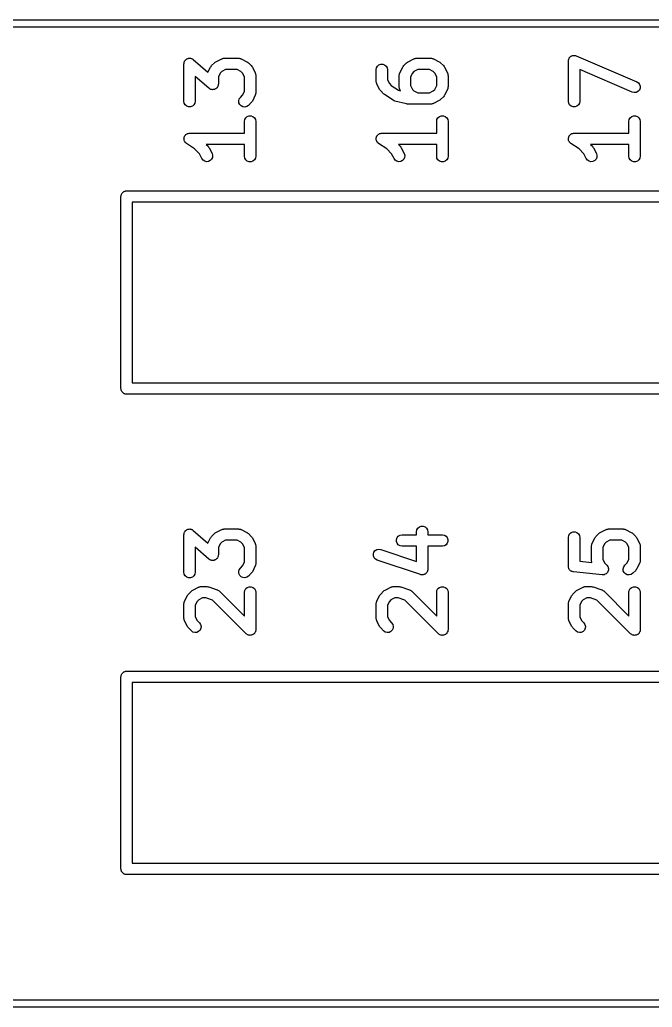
# Model space of a CAD drawing. Extents: x 93.8 to 153.2, y -121.7 to -73.6.
# Drawn here: x 137.4 to 145.76, y -86.66 to -73.61 of the extents above; entities that cross this region are included whole.
import ezdxf

# ---------------------------------------------------------------- set-up
doc = ezdxf.new("R2010")
doc.units = 0
doc.header["$MEASUREMENT"] = 0
doc.layers.add('BLACK', color=7, linetype='CONTINUOUS')

msp = doc.modelspace()

# ---------------------------------------------------------------- linework, layer by layer
at = {"layer": 'Black'}
for p, q in [((120.65, -73.61), (152.4, -73.61)), ((152.35, -73.71), (120.7, -73.71)), ((139.583, -74.1503), (139.585, -74.1453)), ((139.585, -74.1453), (139.591, -74.1406)), ((139.591, -74.1406), (139.596, -74.135)), ((139.596, -74.135), (139.601, -74.1322)), ((139.601, -74.1322), (139.605, -74.1285)), ((139.605, -74.1285), (139.612, -74.126)), ((139.612, -74.126), (139.619, -74.1225)), ((139.619, -74.1225), (139.624, -74.1216)), ((139.624, -74.1216), (139.63, -74.1196)), ((139.63, -74.1196), (139.637, -74.1196)), ((139.637, -74.1196), (139.644, -74.1185)), ((139.644, -74.1185), (139.65, -74.1196)), ((139.65, -74.1196), (139.656, -74.1196)), ((139.656, -74.1196), (139.663, -74.1221)), ((139.663, -74.1221), (139.67, -74.1235)), ((139.67, -74.1235), (139.675, -74.1265)), ((139.675, -74.1265), (139.68, -74.1285)), ((139.68, -74.1285), (139.686, -74.1332)), ((139.686, -74.1332), (139.692, -74.137)), ((139.692, -74.137), (139.884, -74.305)), ((139.99, -74.1645), (140.067, -74.1264)), ((140.067, -74.1264), (140.071, -74.1252)), ((140.071, -74.1252), (140.074, -74.123)), ((140.074, -74.123), (140.083, -74.1215)), ((140.083, -74.1215), (140.091, -74.119)), ((140.091, -74.119), (140.096, -74.1192)), ((140.096, -74.1192), (140.1, -74.1185)), ((140.1, -74.1185), (140.291, -74.1185)), ((140.291, -74.1185), (140.295, -74.1192)), ((140.295, -74.1192), (140.299, -74.119)), ((140.299, -74.119), (140.308, -74.1215)), ((140.308, -74.1215), (140.316, -74.123)), ((140.316, -74.123), (140.32, -74.1252)), ((140.32, -74.1252), (140.324, -74.1264)), ((140.324, -74.1264), (140.4, -74.1645)), ((142.53, -74.1645), (142.607, -74.1264)), ((142.607, -74.1264), (142.611, -74.1252)), ((142.611, -74.1252), (142.614, -74.123)), ((142.614, -74.123), (142.623, -74.1215)), ((142.623, -74.1215), (142.631, -74.119)), ((142.631, -74.119), (142.636, -74.1192)), ((142.636, -74.1192), (142.64, -74.1185)), ((142.64, -74.1185), (142.831, -74.1185)), ((142.831, -74.1185), (142.835, -74.1192)), ((142.835, -74.1192), (142.839, -74.119)), ((142.839, -74.119), (142.848, -74.1215)), ((142.848, -74.1215), (142.856, -74.123)), ((142.856, -74.123), (142.86, -74.1252)), ((142.86, -74.1252), (142.864, -74.1264)), ((142.864, -74.1264), (142.94, -74.1645)), ((144.649, -74.1469), (144.65, -74.1383)), ((144.65, -74.1383), (144.652, -74.1341)), ((144.652, -74.1297), (144.657, -74.1223)), ((144.652, -74.1341), (144.652, -74.1297)), ((144.657, -74.1223), (144.66, -74.1143)), ((144.66, -74.1143), (144.663, -74.111)), ((144.663, -74.111), (144.665, -74.1072)), ((144.665, -74.1072), (144.672, -74.1016)), ((144.672, -74.1016), (144.678, -74.0953)), ((144.678, -74.0953), (144.682, -74.0933)), ((144.682, -74.0933), (144.685, -74.0904)), ((144.685, -74.0904), (144.694, -74.0875)), ((144.694, -74.0875), (144.701, -74.0836)), ((144.701, -74.0836), (144.706, -74.0831)), ((144.706, -74.0831), (144.71, -74.0815)), ((144.71, -74.0815), (144.719, -74.0815)), ((144.719, -74.0815), (144.727, -74.0805)), ((144.727, -74.0805), (144.731, -74.0815)), ((144.731, -74.0815), (144.736, -74.0815)), ((144.736, -74.0815), (144.744, -74.0845)), ((144.744, -74.0845), (144.752, -74.0864)), ((144.752, -74.0864), (145.552, -74.4293)), ((139.568, -74.1935), (139.569, -74.1863)), ((139.568, -74.6887), (139.568, -74.1935)), ((139.569, -74.1789), (139.571, -74.1735)), ((139.569, -74.1863), (139.569, -74.1789)), ((139.571, -74.1735), (139.572, -74.1678)), ((139.572, -74.1678), (139.576, -74.1615)), ((139.576, -74.1615), (139.579, -74.1546)), ((139.579, -74.1546), (139.583, -74.1503)), ((139.884, -74.305), (139.919, -74.2361)), ((139.919, -74.2361), (139.926, -74.2265)), ((139.926, -74.2265), (139.933, -74.2166)), ((139.933, -74.2166), (139.971, -74.1785)), ((139.971, -74.1785), (139.981, -74.1716)), ((139.981, -74.1716), (139.99, -74.1645)), ((140.118, -74.2685), (140.068, -74.2932)), ((140.273, -74.2685), (140.118, -74.2685)), ((140.322, -74.2932), (140.273, -74.2685)), ((140.4, -74.1645), (140.41, -74.1717)), ((140.41, -74.1717), (140.42, -74.1785)), ((140.42, -74.1785), (140.458, -74.2166)), ((140.458, -74.2166), (140.465, -74.2265)), ((140.465, -74.2265), (140.472, -74.2361)), ((140.472, -74.2361), (140.51, -74.3123)), ((142.108, -74.2697), (142.112, -74.244)), ((142.108, -74.422), (142.108, -74.2697)), ((142.112, -74.244), (142.125, -74.2215)), ((142.125, -74.2215), (142.145, -74.2047)), ((142.145, -74.2047), (142.17, -74.1958)), ((142.17, -74.1958), (142.196, -74.1958)), ((142.196, -74.1958), (142.22, -74.2047)), ((142.22, -74.2047), (142.24, -74.2215)), ((142.24, -74.2215), (142.253, -74.244)), ((142.253, -74.244), (142.258, -74.2697)), ((142.258, -74.2697), (142.258, -74.4043)), ((142.421, -74.3123), (142.459, -74.2361)), ((142.459, -74.2361), (142.466, -74.2265)), ((142.466, -74.2265), (142.473, -74.2166)), ((142.473, -74.2166), (142.511, -74.1785)), ((142.511, -74.1785), (142.521, -74.1716)), ((142.521, -74.1716), (142.53, -74.1645)), ((142.658, -74.2685), (142.608, -74.2932)), ((142.813, -74.2685), (142.658, -74.2685)), ((142.862, -74.2932), (142.813, -74.2685)), ((142.94, -74.1645), (142.95, -74.1717)), ((142.95, -74.1717), (142.96, -74.1785)), ((142.96, -74.1785), (142.998, -74.2166)), ((142.998, -74.2166), (143.005, -74.2265)), ((143.005, -74.2265), (143.012, -74.2361)), ((143.012, -74.2361), (143.05, -74.3123)), ((144.648, -74.1554), (144.649, -74.1469)), ((144.648, -74.6887), (144.648, -74.1554)), ((145.493, -74.5672), (144.798, -74.2691)), ((144.798, -74.2691), (144.798, -74.6887)), ((139.898, -74.5166), (139.718, -74.3588)), ((139.718, -74.3588), (139.718, -74.6887)), ((140.047, -74.3141), (140.023, -74.3636)), ((140.023, -74.3636), (140.023, -74.4601)), ((140.068, -74.2932), (140.047, -74.3141)), ((140.343, -74.3141), (140.322, -74.2932)), ((140.368, -74.3636), (140.343, -74.3141)), ((140.368, -74.5567), (140.368, -74.3636)), ((140.51, -74.3123), (140.511, -74.3165)), ((140.511, -74.3165), (140.513, -74.3202)), ((140.513, -74.3202), (140.515, -74.3289)), ((140.515, -74.3289), (140.517, -74.3373)), ((140.517, -74.3373), (140.517, -74.3416)), ((140.517, -74.3416), (140.518, -74.3459)), ((140.518, -74.3459), (140.518, -74.5744)), ((142.258, -74.4043), (142.283, -74.4538)), ((142.413, -74.3373), (142.416, -74.3289)), ((142.413, -74.3416), (142.413, -74.3373)), ((142.413, -74.3459), (142.413, -74.3416)), ((142.413, -74.4982), (142.413, -74.3459)), ((142.416, -74.3289), (142.417, -74.3202)), ((142.417, -74.3202), (142.419, -74.3165)), ((142.419, -74.3165), (142.421, -74.3123)), ((142.587, -74.3141), (142.563, -74.3636)), ((142.563, -74.3636), (142.563, -74.4805)), ((142.608, -74.2932), (142.587, -74.3141)), ((142.883, -74.3141), (142.862, -74.2932)), ((142.908, -74.3636), (142.883, -74.3141)), ((142.908, -74.4805), (142.908, -74.3636)), ((143.05, -74.3123), (143.051, -74.3165)), ((143.051, -74.3165), (143.053, -74.3202)), ((143.053, -74.3202), (143.055, -74.3289)), ((143.055, -74.3289), (143.057, -74.3373)), ((143.057, -74.3373), (143.057, -74.3416)), ((143.057, -74.3416), (143.058, -74.3459)), ((143.058, -74.3459), (143.058, -74.4982)), ((139.905, -74.5204), (139.898, -74.5166)), ((139.91, -74.5251), (139.905, -74.5204)), ((139.916, -74.5271), (139.91, -74.5251)), ((139.921, -74.5301), (139.916, -74.5271)), ((139.928, -74.5315), (139.921, -74.5301)), ((139.935, -74.534), (139.928, -74.5315)), ((139.94, -74.534), (139.935, -74.534)), ((139.946, -74.5351), (139.94, -74.534)), ((139.953, -74.534), (139.946, -74.5351)), ((139.961, -74.534), (139.953, -74.534)), ((139.966, -74.532), (139.961, -74.534)), ((139.972, -74.5311), (139.966, -74.532)), ((139.978, -74.5276), (139.972, -74.5311)), ((139.985, -74.5251), (139.978, -74.5276)), ((139.99, -74.5214), (139.985, -74.5251)), ((139.995, -74.5186), (139.99, -74.5214)), ((140, -74.5131), (139.995, -74.5186)), ((140.005, -74.5084), (140, -74.5131)), ((140.008, -74.5033), (140.005, -74.5084)), ((140.012, -74.499), (140.008, -74.5033)), ((140.014, -74.4921), (140.012, -74.499)), ((140.018, -74.4858), (140.014, -74.4921)), ((140.019, -74.4801), (140.018, -74.4858)), ((140.021, -74.4747), (140.019, -74.4801)), ((140.023, -74.4601), (140.021, -74.4674)), ((140.021, -74.4674), (140.021, -74.4747)), ((142.109, -74.4263), (142.108, -74.422)), ((142.108, -74.4306), (142.109, -74.4263)), ((142.111, -74.439), (142.108, -74.4306)), ((142.112, -74.4477), (142.111, -74.439)), ((142.115, -74.4514), (142.112, -74.4477)), ((142.116, -74.4556), (142.115, -74.4514)), ((142.154, -74.5318), (142.116, -74.4556)), ((142.161, -74.5414), (142.154, -74.5318)), ((142.283, -74.4538), (142.307, -74.478)), ((142.307, -74.478), (142.404, -74.5429)), ((142.413, -74.5025), (142.413, -74.4982)), ((142.413, -74.5068), (142.413, -74.5025)), ((142.416, -74.5152), (142.413, -74.5068)), ((142.417, -74.5239), (142.416, -74.5152)), ((142.419, -74.5276), (142.417, -74.5239)), ((142.421, -74.5318), (142.419, -74.5276)), ((142.429, -74.5492), (142.421, -74.5318)), ((142.563, -74.4805), (142.587, -74.53)), ((142.587, -74.53), (142.608, -74.5509)), ((142.862, -74.5509), (142.883, -74.53)), ((142.883, -74.53), (142.908, -74.4805)), ((143.05, -74.5318), (143.012, -74.608)), ((143.051, -74.5276), (143.05, -74.5318)), ((143.053, -74.5239), (143.051, -74.5276)), ((143.055, -74.5152), (143.053, -74.5239)), ((143.057, -74.5068), (143.055, -74.5152)), ((143.058, -74.4982), (143.057, -74.5025)), ((143.057, -74.5025), (143.057, -74.5068)), ((145.552, -74.4293), (145.574, -74.4436)), ((145.574, -74.4436), (145.59, -74.4644)), ((145.596, -74.5154), (145.586, -74.5393)), ((145.59, -74.4644), (145.597, -74.4894)), ((145.597, -74.4894), (145.596, -74.5154)), ((140.292, -74.6822), (140.299, -74.657)), ((140.299, -74.657), (140.314, -74.6357)), ((140.314, -74.6357), (140.343, -74.6062)), ((140.343, -74.6062), (140.368, -74.5567)), ((140.51, -74.608), (140.472, -74.6842)), ((140.511, -74.6038), (140.51, -74.608)), ((140.513, -74.6001), (140.511, -74.6038)), ((140.515, -74.5914), (140.513, -74.6001)), ((140.517, -74.583), (140.515, -74.5914)), ((140.518, -74.5744), (140.517, -74.5787)), ((140.517, -74.5787), (140.517, -74.583)), ((142.168, -74.5513), (142.161, -74.5414)), ((142.206, -74.5894), (142.168, -74.5513)), ((142.212, -74.5936), (142.206, -74.5894)), ((142.217, -74.5987), (142.212, -74.5936)), ((142.332, -74.6749), (142.217, -74.5987)), ((142.404, -74.5429), (142.429, -74.5492)), ((142.608, -74.5509), (142.658, -74.5756)), ((142.658, -74.5756), (142.813, -74.5756)), ((142.813, -74.5756), (142.862, -74.5509)), ((142.96, -74.6656), (142.95, -74.6724)), ((142.998, -74.6275), (142.96, -74.6656)), ((143.005, -74.6176), (142.998, -74.6275)), ((143.012, -74.608), (143.005, -74.6176)), ((145.519, -74.5731), (145.493, -74.5672)), ((145.545, -74.57), (145.519, -74.5731)), ((145.568, -74.5583), (145.545, -74.57)), ((145.586, -74.5393), (145.568, -74.5583)), ((139.572, -74.7144), (139.568, -74.6887)), ((139.585, -74.7369), (139.572, -74.7144)), ((139.605, -74.7537), (139.585, -74.7369)), ((139.63, -74.7626), (139.605, -74.7537)), ((139.656, -74.7626), (139.63, -74.7626)), ((139.68, -74.7537), (139.656, -74.7626)), ((139.7, -74.7369), (139.68, -74.7537)), ((139.713, -74.7144), (139.7, -74.7369)), ((139.718, -74.6887), (139.713, -74.7144)), ((140.294, -74.7081), (140.292, -74.6822)), ((140.305, -74.7317), (140.294, -74.7081)), ((140.324, -74.7501), (140.305, -74.7317)), ((140.347, -74.7612), (140.324, -74.7501)), ((140.373, -74.7634), (140.347, -74.7612)), ((140.398, -74.7567), (140.373, -74.7634)), ((140.42, -74.7417), (140.398, -74.7567)), ((140.458, -74.7037), (140.42, -74.7417)), ((140.465, -74.6938), (140.458, -74.7037)), ((140.472, -74.6842), (140.465, -74.6938)), ((142.344, -74.6801), (142.332, -74.6749)), ((142.355, -74.6853), (142.344, -74.6801)), ((142.508, -74.7234), (142.355, -74.6853)), ((142.517, -74.724), (142.508, -74.7234)), ((142.526, -74.7256), (142.517, -74.724)), ((142.831, -74.7256), (142.526, -74.7256)), ((142.835, -74.7249), (142.831, -74.7256)), ((142.839, -74.7251), (142.835, -74.7249)), ((142.848, -74.7226), (142.839, -74.7251)), ((142.856, -74.7211), (142.848, -74.7226)), ((142.86, -74.7189), (142.856, -74.7211)), ((142.864, -74.7177), (142.86, -74.7189)), ((142.94, -74.6796), (142.864, -74.7177)), ((142.95, -74.6724), (142.94, -74.6796)), ((144.652, -74.7144), (144.648, -74.6887)), ((144.665, -74.7369), (144.652, -74.7144)), ((144.685, -74.7537), (144.665, -74.7369)), ((144.71, -74.7626), (144.685, -74.7537)), ((144.736, -74.7626), (144.71, -74.7626)), ((144.76, -74.7537), (144.736, -74.7626)), ((144.78, -74.7369), (144.76, -74.7537)), ((144.793, -74.7144), (144.78, -74.7369)), ((144.798, -74.6887), (144.793, -74.7144)), ((140.368, -74.9554), (140.372, -74.9297)), ((140.372, -74.9297), (140.385, -74.9072)), ((140.385, -74.9072), (140.405, -74.8904)), ((140.405, -74.8904), (140.43, -74.8815)), ((140.43, -74.8815), (140.456, -74.8815)), ((140.456, -74.8815), (140.48, -74.8904)), ((140.48, -74.8904), (140.5, -74.9072)), ((140.5, -74.9072), (140.513, -74.9297)), ((140.513, -74.9297), (140.518, -74.9554)), ((142.908, -74.9554), (142.912, -74.9297)), ((142.912, -74.9297), (142.925, -74.9072)), ((142.925, -74.9072), (142.945, -74.8904)), ((142.945, -74.8904), (142.97, -74.8815)), ((142.97, -74.8815), (142.996, -74.8815)), ((142.996, -74.8815), (143.02, -74.8904)), ((143.02, -74.8904), (143.04, -74.9072)), ((143.04, -74.9072), (143.053, -74.9297)), ((143.053, -74.9297), (143.058, -74.9554)), ((145.448, -74.9554), (145.452, -74.9297)), ((145.452, -74.9297), (145.465, -74.9072)), ((145.465, -74.9072), (145.485, -74.8904)), ((145.485, -74.8904), (145.51, -74.8815)), ((145.51, -74.8815), (145.536, -74.8815)), ((145.536, -74.8815), (145.56, -74.8904)), ((145.56, -74.8904), (145.58, -74.9072)), ((145.58, -74.9072), (145.593, -74.9297)), ((145.593, -74.9297), (145.598, -74.9554)), ((140.368, -75.109), (140.368, -74.9554)), ((140.518, -74.9554), (140.518, -75.4125)), ((142.908, -75.109), (142.908, -74.9554)), ((143.058, -74.9554), (143.058, -75.4125)), ((145.448, -75.109), (145.448, -74.9554)), ((145.598, -74.9554), (145.598, -75.4125)), ((139.568, -75.1791), (139.569, -75.1751)), ((139.569, -75.188), (139.568, -75.1791)), ((139.569, -75.1709), (139.572, -75.1625)), ((139.569, -75.1751), (139.569, -75.1709)), ((139.569, -75.197), (139.569, -75.188)), ((139.572, -75.1625), (139.574, -75.1538)), ((139.574, -75.1538), (139.577, -75.1504)), ((139.577, -75.1504), (139.578, -75.1465)), ((139.578, -75.1465), (139.584, -75.1396)), ((139.584, -75.1396), (139.589, -75.1321)), ((139.589, -75.1321), (139.592, -75.1297)), ((139.592, -75.1297), (139.595, -75.1265)), ((139.595, -75.1265), (139.602, -75.122)), ((139.602, -75.122), (139.61, -75.1167)), ((139.61, -75.1167), (139.614, -75.1156)), ((139.614, -75.1156), (139.617, -75.1135)), ((139.617, -75.1135), (139.626, -75.1119)), ((139.626, -75.1119), (139.635, -75.1094)), ((139.635, -75.1094), (139.639, -75.1097)), ((139.639, -75.1097), (139.643, -75.109)), ((139.643, -75.109), (140.368, -75.109)), ((142.108, -75.1791), (142.109, -75.1751)), ((142.109, -75.188), (142.108, -75.1791)), ((142.109, -75.1709), (142.112, -75.1625)), ((142.109, -75.1751), (142.109, -75.1709)), ((142.109, -75.197), (142.109, -75.188)), ((142.112, -75.1625), (142.114, -75.1538)), ((142.114, -75.1538), (142.117, -75.1504)), ((142.117, -75.1504), (142.118, -75.1465)), ((142.118, -75.1465), (142.124, -75.1396)), ((142.124, -75.1396), (142.129, -75.1321)), ((142.129, -75.1321), (142.132, -75.1297)), ((142.132, -75.1297), (142.135, -75.1265)), ((142.135, -75.1265), (142.142, -75.122)), ((142.142, -75.122), (142.15, -75.1167)), ((142.15, -75.1167), (142.154, -75.1156)), ((142.154, -75.1156), (142.157, -75.1135)), ((142.157, -75.1135), (142.166, -75.1119)), ((142.166, -75.1119), (142.175, -75.1094)), ((142.175, -75.1094), (142.179, -75.1097)), ((142.179, -75.1097), (142.183, -75.109)), ((142.183, -75.109), (142.908, -75.109)), ((144.648, -75.1791), (144.649, -75.1751)), ((144.649, -75.188), (144.648, -75.1791)), ((144.649, -75.1709), (144.652, -75.1625)), ((144.649, -75.1751), (144.649, -75.1709)), ((144.649, -75.197), (144.649, -75.188)), ((144.652, -75.1625), (144.654, -75.1538)), ((144.654, -75.1538), (144.657, -75.1504)), ((144.657, -75.1504), (144.658, -75.1465)), ((144.658, -75.1465), (144.664, -75.1396)), ((144.664, -75.1396), (144.669, -75.1321)), ((144.669, -75.1321), (144.672, -75.1297)), ((144.672, -75.1297), (144.675, -75.1265)), ((144.675, -75.1265), (144.682, -75.122)), ((144.682, -75.122), (144.69, -75.1167)), ((144.69, -75.1167), (144.694, -75.1156)), ((144.694, -75.1156), (144.697, -75.1135)), ((144.697, -75.1135), (144.706, -75.1119)), ((144.706, -75.1119), (144.715, -75.1094)), ((144.715, -75.1094), (144.719, -75.1097)), ((144.719, -75.1097), (144.723, -75.109)), ((144.723, -75.109), (145.448, -75.109)), ((139.57, -75.2009), (139.569, -75.197)), ((139.571, -75.205), (139.57, -75.2009)), ((139.575, -75.213), (139.571, -75.205)), ((139.578, -75.2215), (139.575, -75.213)), ((139.581, -75.2246), (139.578, -75.2215)), ((139.582, -75.2284), (139.581, -75.2246)), ((139.589, -75.2345), (139.582, -75.2284)), ((139.595, -75.2414), (139.589, -75.2345)), ((139.598, -75.2435), (139.595, -75.2414)), ((139.601, -75.2464), (139.598, -75.2435)), ((139.709, -75.3184), (139.601, -75.2464)), ((139.772, -75.3808), (139.709, -75.3184)), ((140.368, -75.259), (139.862, -75.259)), ((139.862, -75.259), (139.886, -75.2833)), ((139.886, -75.2833), (139.893, -75.2931)), ((139.893, -75.2931), (139.9, -75.3028)), ((139.9, -75.3028), (139.939, -75.379)), ((140.368, -75.4125), (140.368, -75.259)), ((142.11, -75.2009), (142.109, -75.197)), ((142.111, -75.205), (142.11, -75.2009)), ((142.115, -75.213), (142.111, -75.205)), ((142.118, -75.2215), (142.115, -75.213)), ((142.121, -75.2246), (142.118, -75.2215)), ((142.122, -75.2284), (142.121, -75.2246)), ((142.129, -75.2345), (142.122, -75.2284)), ((142.135, -75.2414), (142.129, -75.2345)), ((142.138, -75.2435), (142.135, -75.2414)), ((142.141, -75.2464), (142.138, -75.2435)), ((142.249, -75.3184), (142.141, -75.2464)), ((142.312, -75.3808), (142.249, -75.3184)), ((142.908, -75.259), (142.402, -75.259)), ((142.402, -75.259), (142.426, -75.2833)), ((142.426, -75.2833), (142.433, -75.2931)), ((142.433, -75.2931), (142.44, -75.3028)), ((142.44, -75.3028), (142.479, -75.379)), ((142.908, -75.4125), (142.908, -75.259)), ((144.65, -75.2009), (144.649, -75.197)), ((144.651, -75.205), (144.65, -75.2009)), ((144.655, -75.213), (144.651, -75.205)), ((144.658, -75.2215), (144.655, -75.213)), ((144.661, -75.2246), (144.658, -75.2215)), ((144.662, -75.2284), (144.661, -75.2246)), ((144.669, -75.2345), (144.662, -75.2284)), ((144.675, -75.2414), (144.669, -75.2345)), ((144.678, -75.2435), (144.675, -75.2414)), ((144.681, -75.2464), (144.678, -75.2435)), ((144.789, -75.3184), (144.681, -75.2464)), ((144.852, -75.3808), (144.789, -75.3184)), ((145.448, -75.259), (144.942, -75.259)), ((144.942, -75.259), (144.966, -75.2833)), ((144.966, -75.2833), (144.973, -75.2931)), ((144.973, -75.2931), (144.98, -75.3028)), ((144.98, -75.3028), (145.019, -75.379)), ((145.448, -75.4125), (145.448, -75.259)), ((139.804, -75.4461), (139.772, -75.3808)), ((139.82, -75.467), (139.804, -75.4461)), ((139.944, -75.4299), (139.934, -75.4538)), ((139.939, -75.379), (139.946, -75.4039)), ((139.946, -75.4039), (139.944, -75.4299)), ((140.372, -75.4382), (140.368, -75.4125)), ((140.385, -75.4607), (140.372, -75.4382)), ((140.513, -75.4382), (140.5, -75.4607)), ((140.518, -75.4125), (140.513, -75.4382)), ((142.344, -75.4461), (142.312, -75.3808)), ((142.36, -75.467), (142.344, -75.4461)), ((142.484, -75.4299), (142.474, -75.4538)), ((142.479, -75.379), (142.486, -75.4039)), ((142.486, -75.4039), (142.484, -75.4299)), ((142.912, -75.4382), (142.908, -75.4125)), ((142.925, -75.4607), (142.912, -75.4382)), ((143.053, -75.4382), (143.04, -75.4607)), ((143.058, -75.4125), (143.053, -75.4382)), ((144.884, -75.4461), (144.852, -75.3808)), ((144.9, -75.467), (144.884, -75.4461)), ((145.024, -75.4299), (145.014, -75.4538)), ((145.019, -75.379), (145.026, -75.4039)), ((145.026, -75.4039), (145.024, -75.4299)), ((145.452, -75.4382), (145.448, -75.4125)), ((145.465, -75.4607), (145.452, -75.4382)), ((145.593, -75.4382), (145.58, -75.4607)), ((145.598, -75.4125), (145.593, -75.4382)), ((139.842, -75.4813), (139.82, -75.467)), ((139.867, -75.4874), (139.842, -75.4813)), ((139.893, -75.4844), (139.867, -75.4874)), ((139.916, -75.4728), (139.893, -75.4844)), ((139.934, -75.4538), (139.916, -75.4728)), ((140.405, -75.4775), (140.385, -75.4607)), ((140.43, -75.4864), (140.405, -75.4775)), ((140.456, -75.4864), (140.43, -75.4864)), ((140.48, -75.4775), (140.456, -75.4864)), ((140.5, -75.4607), (140.48, -75.4775)), ((142.382, -75.4813), (142.36, -75.467)), ((142.407, -75.4874), (142.382, -75.4813)), ((142.433, -75.4844), (142.407, -75.4874)), ((142.456, -75.4728), (142.433, -75.4844)), ((142.474, -75.4538), (142.456, -75.4728)), ((142.945, -75.4775), (142.925, -75.4607)), ((142.97, -75.4864), (142.945, -75.4775)), ((142.996, -75.4864), (142.97, -75.4864)), ((143.02, -75.4775), (142.996, -75.4864)), ((143.04, -75.4607), (143.02, -75.4775)), ((144.922, -75.4813), (144.9, -75.467)), ((144.947, -75.4874), (144.922, -75.4813)), ((144.973, -75.4844), (144.947, -75.4874)), ((144.996, -75.4728), (144.973, -75.4844)), ((145.014, -75.4538), (144.996, -75.4728)), ((145.485, -75.4775), (145.465, -75.4607)), ((145.51, -75.4864), (145.485, -75.4775)), ((145.536, -75.4864), (145.51, -75.4864)), ((145.56, -75.4775), (145.536, -75.4864)), ((145.58, -75.4607), (145.56, -75.4775)), ((138.736, -75.946), (138.737, -75.9395)), ((138.736, -78.486), (138.736, -75.946)), ((138.737, -75.933), (138.739, -75.9268)), ((138.737, -75.9395), (138.737, -75.933)), ((138.739, -75.9268), (138.741, -75.9203)), ((138.741, -75.9203), (138.744, -75.9147)), ((138.744, -75.9147), (138.746, -75.9085)), ((138.746, -75.9085), (138.75, -75.9035)), ((138.75, -75.9035), (138.754, -75.8978)), ((138.754, -75.8978), (138.759, -75.8936)), ((138.759, -75.8936), (138.763, -75.8885)), ((138.763, -75.8885), (138.768, -75.8853)), ((138.768, -75.8853), (138.773, -75.881)), ((138.773, -75.881), (138.78, -75.8788)), ((138.78, -75.8788), (138.785, -75.8755)), ((138.785, -75.8755), (138.792, -75.8744)), ((138.792, -75.8744), (138.798, -75.8721)), ((138.798, -75.8721), (138.805, -75.8721)), ((138.805, -75.8721), (138.811, -75.871)), ((138.811, -75.871), (147.839, -75.871)), ((138.886, -76.021), (138.886, -78.411)), ((148.896, -76.021), (138.886, -76.021)), ((138.886, -78.411), (148.896, -78.411)), ((138.737, -78.4925), (138.736, -78.486)), ((138.737, -78.499), (138.737, -78.4925)), ((138.739, -78.5052), (138.737, -78.499)), ((138.741, -78.5117), (138.739, -78.5052)), ((138.744, -78.5173), (138.741, -78.5117)), ((138.746, -78.5235), (138.744, -78.5173)), ((138.75, -78.5285), (138.746, -78.5235)), ((138.754, -78.5342), (138.75, -78.5285)), ((138.759, -78.5384), (138.754, -78.5342)), ((138.763, -78.5435), (138.759, -78.5384)), ((138.768, -78.5467), (138.763, -78.5435)), ((138.773, -78.551), (138.768, -78.5467)), ((138.78, -78.5532), (138.773, -78.551)), ((138.785, -78.5565), (138.78, -78.5532)), ((138.792, -78.5576), (138.785, -78.5565)), ((138.798, -78.5599), (138.792, -78.5576)), ((138.805, -78.5599), (138.798, -78.5599)), ((138.811, -78.561), (138.805, -78.5599)), ((148.971, -78.561), (138.811, -78.561)), ((139.568, -80.4165), (139.569, -80.4093)), ((139.569, -80.4019), (139.571, -80.3965)), ((139.569, -80.4093), (139.569, -80.4019)), ((139.571, -80.3965), (139.572, -80.3908)), ((139.572, -80.3908), (139.576, -80.3845)), ((139.576, -80.3845), (139.579, -80.3776)), ((139.579, -80.3776), (139.583, -80.3733)), ((139.583, -80.3733), (139.585, -80.3683)), ((139.585, -80.3683), (139.591, -80.3636)), ((139.591, -80.3636), (139.596, -80.358)), ((139.596, -80.358), (139.601, -80.3552)), ((139.601, -80.3552), (139.605, -80.3515)), ((139.605, -80.3515), (139.612, -80.349)), ((139.612, -80.349), (139.619, -80.3455)), ((139.619, -80.3455), (139.624, -80.3446)), ((139.624, -80.3446), (139.63, -80.3426)), ((139.63, -80.3426), (139.637, -80.3426)), ((139.637, -80.3426), (139.644, -80.3415)), ((139.644, -80.3415), (139.65, -80.3426)), ((139.65, -80.3426), (139.656, -80.3426)), ((139.656, -80.3426), (139.663, -80.3451)), ((139.663, -80.3451), (139.67, -80.3465)), ((139.67, -80.3465), (139.675, -80.3495)), ((139.675, -80.3495), (139.68, -80.3515)), ((139.68, -80.3515), (139.686, -80.3562)), ((139.686, -80.3562), (139.692, -80.36)), ((139.692, -80.36), (139.884, -80.528)), ((139.933, -80.4396), (139.971, -80.4015)), ((139.971, -80.4015), (139.981, -80.3946)), ((139.981, -80.3946), (139.99, -80.3875)), ((139.99, -80.3875), (140.067, -80.3494)), ((140.067, -80.3494), (140.071, -80.3482)), ((140.071, -80.3482), (140.074, -80.346)), ((140.074, -80.346), (140.083, -80.3445)), ((140.083, -80.3445), (140.091, -80.342)), ((140.091, -80.342), (140.096, -80.3422)), ((140.096, -80.3422), (140.1, -80.3415)), ((140.1, -80.3415), (140.291, -80.3415)), ((140.291, -80.3415), (140.295, -80.3422)), ((140.295, -80.3422), (140.299, -80.342)), ((140.299, -80.342), (140.308, -80.3445)), ((140.308, -80.3445), (140.316, -80.346)), ((140.316, -80.346), (140.32, -80.3482)), ((140.32, -80.3482), (140.324, -80.3494)), ((140.324, -80.3494), (140.4, -80.3875)), ((140.4, -80.3875), (140.41, -80.3947)), ((140.41, -80.3947), (140.42, -80.4015)), ((140.42, -80.4015), (140.458, -80.4396)), ((142.641, -80.3784), (142.646, -80.3527)), ((142.641, -80.4177), (142.641, -80.3784)), ((142.646, -80.3527), (142.659, -80.3302)), ((142.659, -80.3302), (142.679, -80.3134)), ((142.679, -80.3134), (142.703, -80.3045)), ((142.703, -80.3045), (142.729, -80.3045)), ((142.729, -80.3045), (142.754, -80.3134)), ((142.754, -80.3134), (142.774, -80.3302)), ((142.774, -80.3302), (142.787, -80.3527)), ((142.787, -80.3527), (142.791, -80.3784)), ((142.791, -80.3784), (142.791, -80.4177)), ((144.652, -80.4289), (144.665, -80.4064)), ((144.665, -80.4064), (144.685, -80.3896)), ((144.685, -80.3896), (144.71, -80.3807)), ((144.71, -80.3807), (144.736, -80.3807)), ((144.736, -80.3807), (144.76, -80.3896)), ((144.76, -80.3896), (144.78, -80.4064)), ((144.78, -80.4064), (144.793, -80.4289)), ((145.013, -80.4396), (145.051, -80.4015)), ((145.051, -80.4015), (145.061, -80.3946)), ((145.061, -80.3946), (145.07, -80.3875)), ((145.07, -80.3875), (145.147, -80.3494)), ((145.147, -80.3494), (145.151, -80.3482)), ((145.151, -80.3482), (145.154, -80.346)), ((145.154, -80.346), (145.163, -80.3445)), ((145.163, -80.3445), (145.171, -80.342)), ((145.171, -80.342), (145.176, -80.3422)), ((145.176, -80.3422), (145.18, -80.3415)), ((145.18, -80.3415), (145.371, -80.3415)), ((145.371, -80.3415), (145.375, -80.3422)), ((145.375, -80.3422), (145.379, -80.342)), ((145.379, -80.342), (145.388, -80.3445)), ((145.388, -80.3445), (145.396, -80.346)), ((145.396, -80.346), (145.4, -80.3482)), ((145.4, -80.3482), (145.404, -80.3494)), ((145.404, -80.3494), (145.48, -80.3875)), ((145.48, -80.3875), (145.49, -80.3947)), ((145.49, -80.3947), (145.5, -80.4015)), ((145.5, -80.4015), (145.538, -80.4396)), ((139.568, -80.9117), (139.568, -80.4165)), ((139.884, -80.528), (139.919, -80.4591)), ((139.919, -80.4591), (139.926, -80.4495)), ((139.926, -80.4495), (139.933, -80.4396)), ((140.047, -80.5371), (140.023, -80.5866)), ((140.068, -80.5162), (140.047, -80.5371)), ((140.118, -80.4915), (140.068, -80.5162)), ((140.273, -80.4915), (140.118, -80.4915)), ((140.322, -80.5162), (140.273, -80.4915)), ((140.343, -80.5371), (140.322, -80.5162)), ((140.368, -80.5866), (140.343, -80.5371)), ((140.458, -80.4396), (140.465, -80.4495)), ((140.465, -80.4495), (140.472, -80.4591)), ((140.472, -80.4591), (140.51, -80.5353)), ((140.51, -80.5353), (140.511, -80.5395)), ((140.511, -80.5395), (140.513, -80.5432)), ((142.376, -80.4796), (142.385, -80.4552)), ((142.376, -80.5057), (142.376, -80.4796)), ((142.385, -80.5302), (142.376, -80.5057)), ((142.385, -80.4552), (142.401, -80.4352)), ((142.401, -80.5501), (142.385, -80.5302)), ((142.401, -80.4352), (142.424, -80.4222)), ((142.424, -80.4222), (142.45, -80.4177)), ((142.45, -80.4177), (142.641, -80.4177)), ((142.791, -80.4177), (142.983, -80.4177)), ((142.983, -80.4177), (143.009, -80.4222)), ((143.009, -80.4222), (143.031, -80.4352)), ((143.031, -80.4352), (143.048, -80.4552)), ((143.048, -80.5302), (143.031, -80.5501)), ((143.048, -80.4552), (143.057, -80.4796)), ((143.057, -80.5057), (143.048, -80.5302)), ((143.057, -80.4796), (143.057, -80.5057)), ((144.648, -80.4546), (144.652, -80.4289)), ((144.648, -80.8355), (144.648, -80.4546)), ((144.793, -80.4289), (144.798, -80.4546)), ((144.798, -80.4546), (144.798, -80.7677)), ((144.957, -80.5432), (144.959, -80.5395)), ((144.959, -80.5395), (144.961, -80.5353)), ((144.961, -80.5353), (144.999, -80.4591)), ((144.999, -80.4591), (145.006, -80.4495)), ((145.006, -80.4495), (145.013, -80.4396)), ((145.127, -80.5371), (145.103, -80.5866)), ((145.148, -80.5162), (145.127, -80.5371)), ((145.198, -80.4915), (145.148, -80.5162)), ((145.353, -80.4915), (145.198, -80.4915)), ((145.402, -80.5162), (145.353, -80.4915)), ((145.423, -80.5371), (145.402, -80.5162)), ((145.448, -80.5866), (145.423, -80.5371)), ((145.538, -80.4396), (145.545, -80.4495)), ((145.545, -80.4495), (145.552, -80.4591)), ((145.552, -80.4591), (145.59, -80.5353)), ((145.59, -80.5353), (145.591, -80.5395)), ((145.591, -80.5395), (145.593, -80.5432)), ((139.898, -80.7396), (139.718, -80.5818)), ((139.718, -80.5818), (139.718, -80.9117)), ((140.023, -80.5866), (140.023, -80.6831)), ((140.368, -80.7797), (140.368, -80.5866)), ((140.513, -80.5432), (140.515, -80.5519)), ((140.515, -80.5519), (140.517, -80.5603)), ((140.517, -80.5603), (140.517, -80.5646)), ((140.517, -80.5646), (140.518, -80.5689)), ((140.518, -80.5689), (140.518, -80.7974)), ((142.071, -80.6721), (142.079, -80.6474)), ((142.071, -80.6982), (142.071, -80.6721)), ((142.079, -80.6474), (142.095, -80.627)), ((142.095, -80.627), (142.117, -80.6134)), ((142.117, -80.6134), (142.143, -80.6082)), ((142.143, -80.6082), (142.169, -80.612)), ((142.169, -80.612), (142.641, -80.7696)), ((142.424, -80.5631), (142.401, -80.5501)), ((142.45, -80.5677), (142.424, -80.5631)), ((142.641, -80.5677), (142.45, -80.5677)), ((142.641, -80.7696), (142.641, -80.5677)), ((142.983, -80.5677), (142.791, -80.5677)), ((142.791, -80.5677), (142.791, -80.8736)), ((143.009, -80.5631), (142.983, -80.5677)), ((143.031, -80.5501), (143.009, -80.5631)), ((144.953, -80.5603), (144.956, -80.5519)), ((144.953, -80.5646), (144.953, -80.5603)), ((144.953, -80.5689), (144.953, -80.5646)), ((144.953, -80.7593), (144.953, -80.5689)), ((144.956, -80.5519), (144.957, -80.5432)), ((145.103, -80.5866), (145.103, -80.7416)), ((145.448, -80.7416), (145.448, -80.5866)), ((145.593, -80.5432), (145.595, -80.5519)), ((145.595, -80.5519), (145.597, -80.5603)), ((145.597, -80.5603), (145.597, -80.5646)), ((145.597, -80.5646), (145.598, -80.5689)), ((145.598, -80.5689), (145.598, -80.7593)), ((139.905, -80.7434), (139.898, -80.7396)), ((139.91, -80.7481), (139.905, -80.7434)), ((139.916, -80.7501), (139.91, -80.7481)), ((139.921, -80.7531), (139.916, -80.7501)), ((139.928, -80.7545), (139.921, -80.7531)), ((139.935, -80.757), (139.928, -80.7545)), ((139.94, -80.757), (139.935, -80.757)), ((139.946, -80.7581), (139.94, -80.757)), ((139.953, -80.757), (139.946, -80.7581)), ((139.961, -80.757), (139.953, -80.757)), ((139.966, -80.755), (139.961, -80.757)), ((139.972, -80.7541), (139.966, -80.755)), ((139.978, -80.7506), (139.972, -80.7541)), ((139.985, -80.7481), (139.978, -80.7506)), ((139.99, -80.7444), (139.985, -80.7481)), ((139.995, -80.7416), (139.99, -80.7444)), ((140, -80.7361), (139.995, -80.7416)), ((140.005, -80.7314), (140, -80.7361)), ((140.008, -80.7263), (140.005, -80.7314)), ((140.012, -80.722), (140.008, -80.7263)), ((140.014, -80.7151), (140.012, -80.722)), ((140.018, -80.7088), (140.014, -80.7151)), ((140.019, -80.7031), (140.018, -80.7088)), ((140.021, -80.6977), (140.019, -80.7031)), ((140.023, -80.6831), (140.021, -80.6904)), ((140.021, -80.6904), (140.021, -80.6977)), ((140.343, -80.8292), (140.368, -80.7797)), ((140.518, -80.7974), (140.517, -80.8017)), ((140.517, -80.8017), (140.517, -80.806)), ((142.081, -80.7224), (142.071, -80.6982)), ((142.098, -80.7419), (142.081, -80.7224)), ((142.121, -80.7543), (142.098, -80.7419)), ((142.693, -80.9448), (142.121, -80.7543)), ((144.798, -80.7677), (144.957, -80.7836)), ((144.953, -80.7636), (144.953, -80.7593)), ((144.953, -80.7679), (144.953, -80.7636)), ((144.956, -80.7763), (144.953, -80.7679)), ((144.957, -80.7836), (144.956, -80.7763)), ((145.103, -80.7416), (145.127, -80.7911)), ((145.127, -80.7911), (145.157, -80.8206)), ((145.394, -80.8206), (145.423, -80.7911)), ((145.423, -80.7911), (145.448, -80.7416)), ((145.59, -80.7929), (145.552, -80.8691)), ((145.591, -80.7887), (145.59, -80.7929)), ((145.593, -80.785), (145.591, -80.7887)), ((145.595, -80.7763), (145.593, -80.785)), ((145.597, -80.7679), (145.595, -80.7763)), ((145.598, -80.7593), (145.597, -80.7636)), ((145.597, -80.7636), (145.597, -80.7679)), ((139.572, -80.9374), (139.568, -80.9117)), ((139.718, -80.9117), (139.713, -80.9374)), ((140.292, -80.9052), (140.299, -80.88)), ((140.294, -80.9311), (140.292, -80.9052)), ((140.305, -80.9547), (140.294, -80.9311)), ((140.299, -80.88), (140.314, -80.8587)), ((140.314, -80.8587), (140.343, -80.8292)), ((140.458, -80.9267), (140.42, -80.9647)), ((140.465, -80.9168), (140.458, -80.9267)), ((140.472, -80.9072), (140.465, -80.9168)), ((140.51, -80.831), (140.472, -80.9072)), ((140.511, -80.8268), (140.51, -80.831)), ((140.513, -80.8231), (140.511, -80.8268)), ((140.515, -80.8144), (140.513, -80.8231)), ((140.517, -80.806), (140.515, -80.8144)), ((142.76, -80.9337), (142.754, -80.9386)), ((142.766, -80.9297), (142.76, -80.9337)), ((142.769, -80.9254), (142.766, -80.9297)), ((142.774, -80.9218), (142.769, -80.9254)), ((142.777, -80.9153), (142.774, -80.9218)), ((142.782, -80.9093), (142.777, -80.9153)), ((142.784, -80.9041), (142.782, -80.9093)), ((142.787, -80.8993), (142.784, -80.9041)), ((142.788, -80.8918), (142.787, -80.8993)), ((142.79, -80.8846), (142.788, -80.8918)), ((142.791, -80.8736), (142.79, -80.8791)), ((142.79, -80.8791), (142.79, -80.8846)), ((144.648, -80.8383), (144.648, -80.8355)), ((144.648, -80.8411), (144.648, -80.8383)), ((144.651, -80.8511), (144.648, -80.8411)), ((144.652, -80.8612), (144.651, -80.8511)), ((144.654, -80.8636), (144.652, -80.8612)), ((144.655, -80.8664), (144.654, -80.8636)), ((144.66, -80.8749), (144.655, -80.8664)), ((144.665, -80.8837), (144.66, -80.8749)), ((144.668, -80.8856), (144.665, -80.8837)), ((144.669, -80.8879), (144.668, -80.8856)), ((144.678, -80.8939), (144.669, -80.8879)), ((144.685, -80.9005), (144.678, -80.8939)), ((144.688, -80.9014), (144.685, -80.9005)), ((144.69, -80.9031), (144.688, -80.9014)), ((144.7, -80.9059), (144.69, -80.9031)), ((144.71, -80.9094), (144.7, -80.9059)), ((144.713, -80.9094), (144.71, -80.9094)), ((144.715, -80.9102), (144.713, -80.9094)), ((145.096, -80.9482), (144.715, -80.9102)), ((145.156, -80.9262), (145.147, -80.9351)), ((145.165, -80.9174), (145.156, -80.9262)), ((145.157, -80.8206), (145.157, -80.821)), ((145.157, -80.821), (145.158, -80.8212)), ((145.158, -80.8212), (145.165, -80.8316)), ((145.165, -80.8316), (145.172, -80.8419)), ((145.171, -80.9053), (145.165, -80.9166)), ((145.165, -80.9166), (145.165, -80.917)), ((145.165, -80.917), (145.165, -80.9174)), ((145.176, -80.8939), (145.171, -80.9053)), ((145.172, -80.8419), (145.172, -80.8424)), ((145.172, -80.8424), (145.172, -80.8428)), ((145.172, -80.8428), (145.175, -80.855)), ((145.175, -80.855), (145.179, -80.8671)), ((145.177, -80.8806), (145.176, -80.893)), ((145.176, -80.893), (145.176, -80.8935)), ((145.176, -80.8935), (145.176, -80.8939)), ((145.179, -80.868), (145.177, -80.8806)), ((145.179, -80.8671), (145.179, -80.8675)), ((145.179, -80.8675), (145.179, -80.868)), ((145.372, -80.8671), (145.379, -80.8419)), ((145.374, -80.893), (145.372, -80.8671)), ((145.385, -80.9166), (145.374, -80.893)), ((145.379, -80.8419), (145.394, -80.8206)), ((145.404, -80.9351), (145.385, -80.9166)), ((145.5, -80.9267), (145.478, -80.9416)), ((145.538, -80.8886), (145.5, -80.9267)), ((145.545, -80.8787), (145.538, -80.8886)), ((145.552, -80.8691), (145.545, -80.8787)), ((139.585, -80.9599), (139.572, -80.9374)), ((139.605, -80.9767), (139.585, -80.9599)), ((139.63, -80.9856), (139.605, -80.9767)), ((139.656, -80.9856), (139.63, -80.9856)), ((139.68, -80.9767), (139.656, -80.9856)), ((139.7, -80.9599), (139.68, -80.9767)), ((139.713, -80.9374), (139.7, -80.9599)), ((140.324, -80.9731), (140.305, -80.9547)), ((140.347, -80.9842), (140.324, -80.9731)), ((140.373, -80.9864), (140.347, -80.9842)), ((140.398, -80.9797), (140.373, -80.9864)), ((140.42, -80.9647), (140.398, -80.9797)), ((142.698, -80.9456), (142.693, -80.9448)), ((142.703, -80.9475), (142.698, -80.9456)), ((142.711, -80.9475), (142.703, -80.9475)), ((142.718, -80.9486), (142.711, -80.9475)), ((142.724, -80.9475), (142.718, -80.9486)), ((142.729, -80.9475), (142.724, -80.9475)), ((142.736, -80.9449), (142.729, -80.9475)), ((142.744, -80.9434), (142.736, -80.9449)), ((142.749, -80.9405), (142.744, -80.9434)), ((142.754, -80.9386), (142.749, -80.9405)), ((145.097, -80.9482), (145.096, -80.9482)), ((145.11, -80.9472), (145.097, -80.9483)), ((145.097, -80.9483), (145.097, -80.9482)), ((145.122, -80.9463), (145.11, -80.9472)), ((145.123, -80.9461), (145.122, -80.9463)), ((145.135, -80.9408), (145.123, -80.9461)), ((145.123, -80.9461), (145.123, -80.9461)), ((145.146, -80.9356), (145.135, -80.9408)), ((145.147, -80.9351), (145.146, -80.9353)), ((145.146, -80.9353), (145.146, -80.9356)), ((145.427, -80.9461), (145.404, -80.9351)), ((145.453, -80.9483), (145.427, -80.9461)), ((145.478, -80.9416), (145.453, -80.9483)), ((139.628, -81.2015), (139.666, -81.1634)), ((139.666, -81.1634), (139.676, -81.1566)), ((139.676, -81.1566), (139.686, -81.1494)), ((139.686, -81.1494), (139.762, -81.1113)), ((139.762, -81.1113), (139.766, -81.1101)), ((139.766, -81.1101), (139.77, -81.1079)), ((139.77, -81.1079), (139.778, -81.1064)), ((139.778, -81.1064), (139.787, -81.1039)), ((139.787, -81.1039), (139.791, -81.1041)), ((139.791, -81.1041), (139.795, -81.1034)), ((139.795, -81.1034), (139.871, -81.1034)), ((139.871, -81.1034), (139.883, -81.1055)), ((139.883, -81.1055), (139.895, -81.1072)), ((139.895, -81.1072), (140.009, -81.1453)), ((140.009, -81.1453), (140.013, -81.1474)), ((140.013, -81.1474), (140.017, -81.1485)), ((140.017, -81.1485), (140.025, -81.1535)), ((140.025, -81.1535), (140.032, -81.1577)), ((140.032, -81.1577), (140.035, -81.161)), ((140.035, -81.161), (140.039, -81.1634)), ((140.039, -81.1634), (140.368, -81.4926)), ((140.368, -81.1784), (140.372, -81.1527)), ((140.368, -81.4926), (140.368, -81.1784)), ((140.372, -81.1527), (140.385, -81.1302)), ((140.385, -81.1302), (140.405, -81.1134)), ((140.405, -81.1134), (140.43, -81.1045)), ((140.43, -81.1045), (140.456, -81.1045)), ((140.456, -81.1045), (140.48, -81.1134)), ((140.48, -81.1134), (140.5, -81.1302)), ((140.5, -81.1302), (140.513, -81.1527)), ((140.513, -81.1527), (140.518, -81.1784)), ((140.518, -81.1784), (140.518, -81.6736)), ((142.168, -81.2015), (142.206, -81.1634)), ((142.206, -81.1634), (142.216, -81.1566)), ((142.216, -81.1566), (142.226, -81.1494)), ((142.226, -81.1494), (142.302, -81.1113)), ((142.302, -81.1113), (142.306, -81.1101)), ((142.306, -81.1101), (142.31, -81.1079)), ((142.31, -81.1079), (142.318, -81.1064)), ((142.318, -81.1064), (142.327, -81.1039)), ((142.327, -81.1039), (142.331, -81.1041)), ((142.331, -81.1041), (142.335, -81.1034)), ((142.335, -81.1034), (142.411, -81.1034)), ((142.411, -81.1034), (142.423, -81.1055)), ((142.423, -81.1055), (142.435, -81.1072)), ((142.435, -81.1072), (142.549, -81.1453)), ((142.549, -81.1453), (142.553, -81.1474)), ((142.553, -81.1474), (142.557, -81.1485)), ((142.557, -81.1485), (142.565, -81.1535)), ((142.565, -81.1535), (142.572, -81.1577)), ((142.572, -81.1577), (142.575, -81.161)), ((142.575, -81.161), (142.579, -81.1634)), ((142.579, -81.1634), (142.908, -81.4926)), ((142.908, -81.1784), (142.912, -81.1527)), ((142.908, -81.4926), (142.908, -81.1784)), ((142.912, -81.1527), (142.925, -81.1302)), ((142.925, -81.1302), (142.945, -81.1134)), ((142.945, -81.1134), (142.97, -81.1045)), ((142.97, -81.1045), (142.996, -81.1045)), ((142.996, -81.1045), (143.02, -81.1134)), ((143.02, -81.1134), (143.04, -81.1302)), ((143.04, -81.1302), (143.053, -81.1527)), ((143.053, -81.1527), (143.058, -81.1784)), ((143.058, -81.1784), (143.058, -81.6736)), ((144.708, -81.2015), (144.746, -81.1634)), ((144.746, -81.1634), (144.756, -81.1566)), ((144.756, -81.1566), (144.766, -81.1494)), ((144.766, -81.1494), (144.842, -81.1113)), ((144.842, -81.1113), (144.846, -81.1101)), ((144.846, -81.1101), (144.85, -81.1079)), ((144.85, -81.1079), (144.858, -81.1064)), ((144.858, -81.1064), (144.867, -81.1039)), ((144.867, -81.1039), (144.871, -81.1041)), ((144.871, -81.1041), (144.875, -81.1034)), ((144.875, -81.1034), (144.951, -81.1034)), ((144.951, -81.1034), (144.963, -81.1055)), ((144.963, -81.1055), (144.975, -81.1072)), ((144.975, -81.1072), (145.089, -81.1453)), ((145.089, -81.1453), (145.093, -81.1474)), ((145.093, -81.1474), (145.097, -81.1485)), ((145.097, -81.1485), (145.105, -81.1535)), ((145.105, -81.1535), (145.112, -81.1577)), ((145.112, -81.1577), (145.115, -81.161)), ((145.115, -81.161), (145.119, -81.1634)), ((145.119, -81.1634), (145.448, -81.4926)), ((145.448, -81.1784), (145.452, -81.1527)), ((145.448, -81.4926), (145.448, -81.1784)), ((145.452, -81.1527), (145.465, -81.1302)), ((145.465, -81.1302), (145.485, -81.1134)), ((145.485, -81.1134), (145.51, -81.1045)), ((145.51, -81.1045), (145.536, -81.1045)), ((145.536, -81.1045), (145.56, -81.1134)), ((145.56, -81.1134), (145.58, -81.1302)), ((145.58, -81.1302), (145.593, -81.1527)), ((145.593, -81.1527), (145.598, -81.1784)), ((145.598, -81.1784), (145.598, -81.6736)), ((139.568, -81.3222), (139.571, -81.3138)), ((139.569, -81.3265), (139.568, -81.3222)), ((139.571, -81.3138), (139.572, -81.3051)), ((139.572, -81.3051), (139.575, -81.3014)), ((139.575, -81.3014), (139.576, -81.2972)), ((139.576, -81.2972), (139.614, -81.221)), ((139.614, -81.221), (139.621, -81.2114)), ((139.621, -81.2114), (139.628, -81.2015)), ((139.743, -81.299), (139.718, -81.3485)), ((139.764, -81.2781), (139.743, -81.299)), ((139.813, -81.2534), (139.764, -81.2781)), ((139.859, -81.2534), (139.813, -81.2534)), ((139.945, -81.282), (139.859, -81.2534)), ((140.39, -81.7267), (139.945, -81.282)), ((142.108, -81.3222), (142.111, -81.3138)), ((142.109, -81.3265), (142.108, -81.3222)), ((142.111, -81.3138), (142.112, -81.3051)), ((142.112, -81.3051), (142.115, -81.3014)), ((142.115, -81.3014), (142.116, -81.2972)), ((142.116, -81.2972), (142.154, -81.221)), ((142.154, -81.221), (142.161, -81.2114)), ((142.161, -81.2114), (142.168, -81.2015)), ((142.283, -81.299), (142.258, -81.3485)), ((142.304, -81.2781), (142.283, -81.299)), ((142.353, -81.2534), (142.304, -81.2781)), ((142.399, -81.2534), (142.353, -81.2534)), ((142.485, -81.282), (142.399, -81.2534)), ((142.93, -81.7267), (142.485, -81.282)), ((144.648, -81.3222), (144.651, -81.3138)), ((144.649, -81.3265), (144.648, -81.3222)), ((144.651, -81.3138), (144.652, -81.3051)), ((144.652, -81.3051), (144.655, -81.3014)), ((144.655, -81.3014), (144.656, -81.2972)), ((144.656, -81.2972), (144.694, -81.221)), ((144.694, -81.221), (144.701, -81.2114)), ((144.701, -81.2114), (144.708, -81.2015)), ((144.823, -81.299), (144.798, -81.3485)), ((144.844, -81.2781), (144.823, -81.299)), ((144.893, -81.2534), (144.844, -81.2781)), ((144.939, -81.2534), (144.893, -81.2534)), ((145.025, -81.282), (144.939, -81.2534)), ((145.47, -81.7267), (145.025, -81.282)), ((139.568, -81.3308), (139.569, -81.3265)), ((139.568, -81.5212), (139.568, -81.3308)), ((139.718, -81.3485), (139.718, -81.5035)), ((142.108, -81.3308), (142.109, -81.3265)), ((142.108, -81.5212), (142.108, -81.3308)), ((142.258, -81.3485), (142.258, -81.5035)), ((144.648, -81.3308), (144.649, -81.3265)), ((144.648, -81.5212), (144.648, -81.3308)), ((144.798, -81.3485), (144.798, -81.5035)), ((139.569, -81.5255), (139.568, -81.5212)), ((139.568, -81.5298), (139.569, -81.5255)), ((139.571, -81.5382), (139.568, -81.5298)), ((139.572, -81.5469), (139.571, -81.5382)), ((139.575, -81.5506), (139.572, -81.5469)), ((139.576, -81.5548), (139.575, -81.5506)), ((139.614, -81.631), (139.576, -81.5548)), ((139.718, -81.5035), (139.743, -81.553)), ((139.743, -81.553), (139.772, -81.5825)), ((139.772, -81.5825), (139.787, -81.6038)), ((142.109, -81.5255), (142.108, -81.5212)), ((142.108, -81.5298), (142.109, -81.5255)), ((142.111, -81.5382), (142.108, -81.5298)), ((142.112, -81.5469), (142.111, -81.5382)), ((142.115, -81.5506), (142.112, -81.5469)), ((142.116, -81.5548), (142.115, -81.5506)), ((142.154, -81.631), (142.116, -81.5548)), ((142.258, -81.5035), (142.283, -81.553)), ((142.283, -81.553), (142.312, -81.5825)), ((142.312, -81.5825), (142.327, -81.6038)), ((144.649, -81.5255), (144.648, -81.5212)), ((144.648, -81.5298), (144.649, -81.5255)), ((144.651, -81.5382), (144.648, -81.5298)), ((144.652, -81.5469), (144.651, -81.5382)), ((144.655, -81.5506), (144.652, -81.5469)), ((144.656, -81.5548), (144.655, -81.5506)), ((144.694, -81.631), (144.656, -81.5548)), ((144.798, -81.5035), (144.823, -81.553)), ((144.823, -81.553), (144.852, -81.5825)), ((144.852, -81.5825), (144.867, -81.6038)), ((139.621, -81.6406), (139.614, -81.631)), ((139.628, -81.6505), (139.621, -81.6406)), ((139.666, -81.6886), (139.628, -81.6505)), ((139.687, -81.7035), (139.666, -81.6886)), ((139.713, -81.7102), (139.687, -81.7035)), ((139.739, -81.708), (139.713, -81.7102)), ((139.762, -81.697), (139.739, -81.708)), ((139.781, -81.6785), (139.762, -81.697)), ((139.792, -81.6549), (139.781, -81.6785)), ((139.787, -81.6038), (139.794, -81.629)), ((139.794, -81.629), (139.792, -81.6549)), ((140.504, -81.7166), (140.502, -81.719)), ((140.508, -81.7078), (140.504, -81.7166)), ((140.513, -81.6993), (140.508, -81.7078)), ((140.514, -81.696), (140.513, -81.6993)), ((140.515, -81.693), (140.514, -81.696)), ((140.516, -81.6833), (140.515, -81.693)), ((140.518, -81.6736), (140.516, -81.6833)), ((142.161, -81.6406), (142.154, -81.631)), ((142.168, -81.6505), (142.161, -81.6406)), ((142.206, -81.6886), (142.168, -81.6505)), ((142.227, -81.7035), (142.206, -81.6886)), ((142.253, -81.7102), (142.227, -81.7035)), ((142.279, -81.708), (142.253, -81.7102)), ((142.302, -81.697), (142.279, -81.708)), ((142.321, -81.6785), (142.302, -81.697)), ((142.332, -81.6549), (142.321, -81.6785)), ((142.327, -81.6038), (142.334, -81.629)), ((142.334, -81.629), (142.332, -81.6549)), ((143.044, -81.7166), (143.042, -81.719)), ((143.048, -81.7078), (143.044, -81.7166)), ((143.053, -81.6993), (143.048, -81.7078)), ((143.054, -81.696), (143.053, -81.6993)), ((143.055, -81.693), (143.054, -81.696)), ((143.056, -81.6833), (143.055, -81.693)), ((143.058, -81.6736), (143.056, -81.6833)), ((144.701, -81.6406), (144.694, -81.631)), ((144.708, -81.6505), (144.701, -81.6406)), ((144.746, -81.6886), (144.708, -81.6505)), ((144.767, -81.7035), (144.746, -81.6886)), ((144.793, -81.7102), (144.767, -81.7035)), ((144.819, -81.708), (144.793, -81.7102)), ((144.842, -81.697), (144.819, -81.708)), ((144.861, -81.6785), (144.842, -81.697)), ((144.872, -81.6549), (144.861, -81.6785)), ((144.867, -81.6038), (144.874, -81.629)), ((144.874, -81.629), (144.872, -81.6549)), ((145.584, -81.7166), (145.582, -81.719)), ((145.588, -81.7078), (145.584, -81.7166)), ((145.593, -81.6993), (145.588, -81.7078)), ((145.594, -81.696), (145.593, -81.6993)), ((145.595, -81.693), (145.594, -81.696)), ((145.596, -81.6833), (145.595, -81.693)), ((145.598, -81.6736), (145.596, -81.6833)), ((140.398, -81.7323), (140.39, -81.7267)), ((140.405, -81.7386), (140.398, -81.7323)), ((140.409, -81.7397), (140.405, -81.7386)), ((140.411, -81.7416), (140.409, -81.7397)), ((140.421, -81.7441), (140.411, -81.7416)), ((140.43, -81.7475), (140.421, -81.7441)), ((140.433, -81.7475), (140.43, -81.7475)), ((140.436, -81.7483), (140.433, -81.7475)), ((140.446, -81.7475), (140.436, -81.7483)), ((140.456, -81.7475), (140.446, -81.7475)), ((140.459, -81.7464), (140.456, -81.7475)), ((140.462, -81.7461), (140.459, -81.7464)), ((140.471, -81.7419), (140.462, -81.7461)), ((140.48, -81.7386), (140.471, -81.7419)), ((140.483, -81.7365), (140.48, -81.7386)), ((140.486, -81.7351), (140.483, -81.7365)), ((140.493, -81.7281), (140.486, -81.7351)), ((140.5, -81.7218), (140.493, -81.7281)), ((140.502, -81.719), (140.5, -81.7218)), ((142.938, -81.7323), (142.93, -81.7267)), ((142.945, -81.7386), (142.938, -81.7323)), ((142.949, -81.7397), (142.945, -81.7386)), ((142.951, -81.7416), (142.949, -81.7397)), ((142.961, -81.7441), (142.951, -81.7416)), ((142.97, -81.7475), (142.961, -81.7441)), ((142.973, -81.7475), (142.97, -81.7475)), ((142.976, -81.7483), (142.973, -81.7475)), ((142.986, -81.7475), (142.976, -81.7483)), ((142.996, -81.7475), (142.986, -81.7475)), ((142.999, -81.7464), (142.996, -81.7475)), ((143.002, -81.7461), (142.999, -81.7464)), ((143.011, -81.7419), (143.002, -81.7461)), ((143.02, -81.7386), (143.011, -81.7419)), ((143.023, -81.7365), (143.02, -81.7386)), ((143.026, -81.7351), (143.023, -81.7365)), ((143.033, -81.7281), (143.026, -81.7351)), ((143.04, -81.7218), (143.033, -81.7281)), ((143.042, -81.719), (143.04, -81.7218)), ((145.478, -81.7323), (145.47, -81.7267)), ((145.485, -81.7386), (145.478, -81.7323)), ((145.489, -81.7397), (145.485, -81.7386)), ((145.491, -81.7416), (145.489, -81.7397)), ((145.501, -81.7441), (145.491, -81.7416)), ((145.51, -81.7475), (145.501, -81.7441)), ((145.513, -81.7475), (145.51, -81.7475)), ((145.516, -81.7483), (145.513, -81.7475)), ((145.526, -81.7475), (145.516, -81.7483)), ((145.536, -81.7475), (145.526, -81.7475)), ((145.539, -81.7464), (145.536, -81.7475)), ((145.542, -81.7461), (145.539, -81.7464)), ((145.551, -81.7419), (145.542, -81.7461)), ((145.56, -81.7386), (145.551, -81.7419)), ((145.563, -81.7365), (145.56, -81.7386)), ((145.566, -81.7351), (145.563, -81.7365)), ((145.573, -81.7281), (145.566, -81.7351)), ((145.58, -81.7218), (145.573, -81.7281)), ((145.582, -81.719), (145.58, -81.7218)), ((138.759, -82.2436), (138.763, -82.2385)), ((138.763, -82.2385), (138.768, -82.2353)), ((138.768, -82.2353), (138.773, -82.231)), ((138.773, -82.231), (138.78, -82.2288)), ((138.78, -82.2288), (138.785, -82.2255)), ((138.785, -82.2255), (138.792, -82.2244)), ((138.792, -82.2244), (138.798, -82.2221)), ((138.798, -82.2221), (138.805, -82.2221)), ((138.805, -82.2221), (138.811, -82.221)), ((138.811, -82.221), (147.839, -82.221)), ((138.736, -82.296), (138.737, -82.2895)), ((138.736, -84.836), (138.736, -82.296)), ((138.737, -82.283), (138.739, -82.2768)), ((138.737, -82.2895), (138.737, -82.283)), ((138.739, -82.2768), (138.741, -82.2703)), ((138.741, -82.2703), (138.744, -82.2647)), ((138.744, -82.2647), (138.746, -82.2585)), ((138.746, -82.2585), (138.75, -82.2535)), ((138.75, -82.2535), (138.754, -82.2478)), ((138.754, -82.2478), (138.759, -82.2436)), ((138.886, -82.371), (138.886, -84.761)), ((148.896, -82.371), (138.886, -82.371)), ((138.737, -84.8425), (138.736, -84.836)), ((138.737, -84.849), (138.737, -84.8425)), ((138.739, -84.8552), (138.737, -84.849)), ((138.886, -84.761), (148.896, -84.761)), ((138.741, -84.8617), (138.739, -84.8552)), ((138.744, -84.8673), (138.741, -84.8617)), ((138.746, -84.8735), (138.744, -84.8673)), ((138.75, -84.8785), (138.746, -84.8735)), ((138.754, -84.8842), (138.75, -84.8785)), ((138.759, -84.8884), (138.754, -84.8842)), ((138.763, -84.8935), (138.759, -84.8884)), ((138.768, -84.8967), (138.763, -84.8935)), ((138.773, -84.901), (138.768, -84.8967)), ((138.78, -84.9032), (138.773, -84.901)), ((138.785, -84.9065), (138.78, -84.9032)), ((138.792, -84.9076), (138.785, -84.9065)), ((138.798, -84.9099), (138.792, -84.9076)), ((138.805, -84.9099), (138.798, -84.9099)), ((138.811, -84.911), (138.805, -84.9099)), ((148.971, -84.911), (138.811, -84.911)), ((152.4, -86.664), (120.65, -86.664)), ((120.777, -86.564), (152.35, -86.564))]:
    msp.add_line(p, q, dxfattribs=at)

doc.saveas('drawing.dxf')
